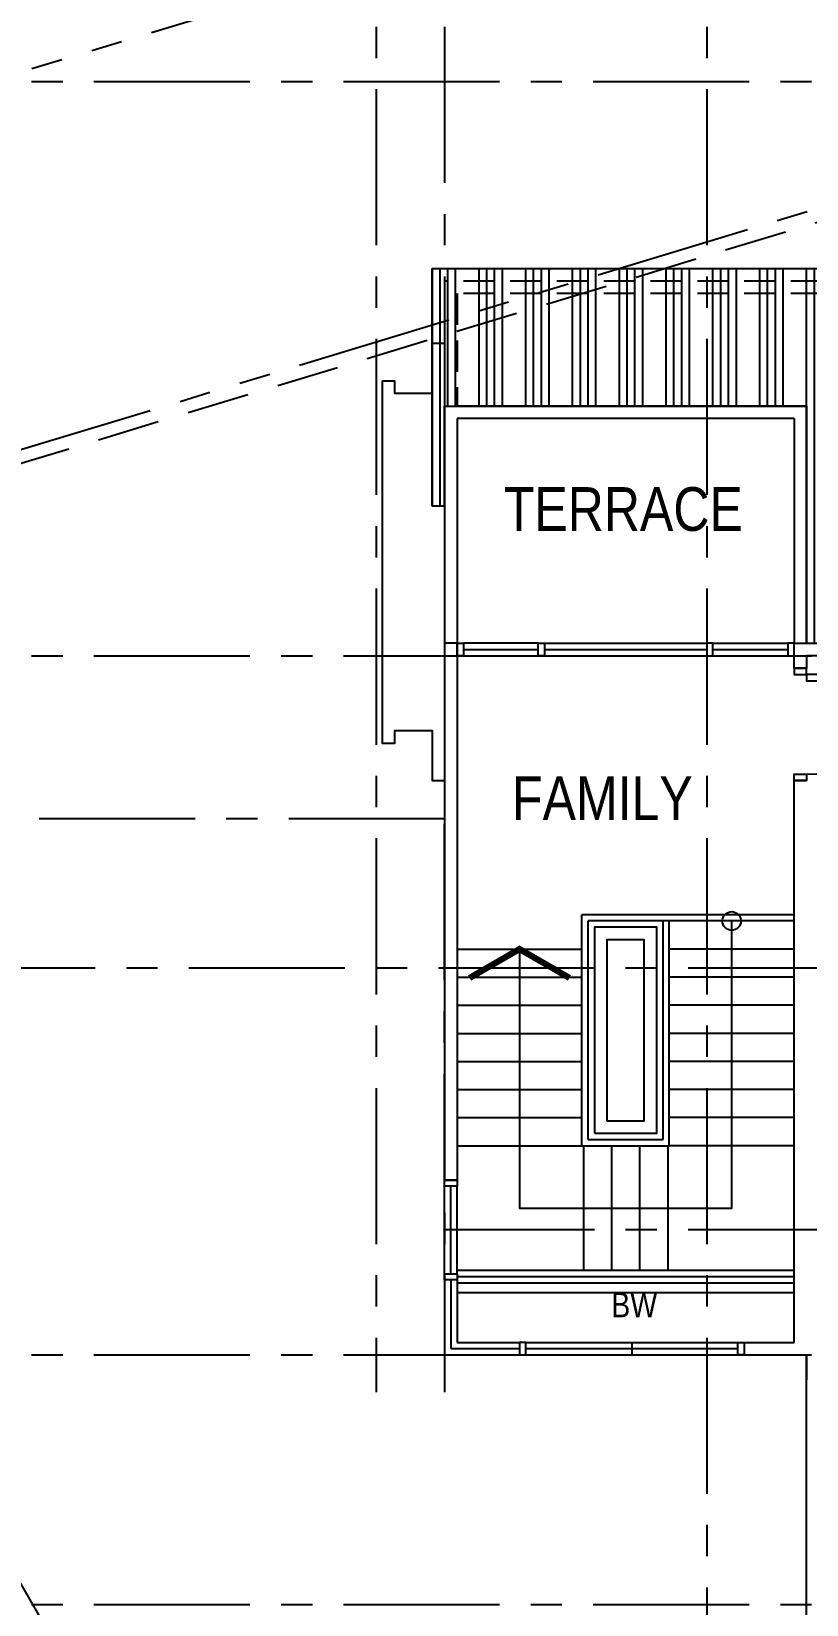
# Model space of a CAD drawing. Extents: x -202 to 81900, y 0 to 57000.
# Drawn here: x 13289 to 19500, y 31961 to 44561 of the extents above; entities that cross this region are included whole.
import ezdxf
from ezdxf.enums import TextEntityAlignment as Align

# ---------------------------------------------------------------- set-up
doc = ezdxf.new("R2010")
doc.units = 0
doc.header["$LTSCALE"] = 1000
doc.header["$MEASUREMENT"] = 0
for name, pattern in [('CENTER', [2, 1.25, -0.25, 0.25, -0.25]), ('DASHED', [0.75, 0.5, -0.25]), ('HIDDEN', [0.375, 0.25, -0.125]), ('PHANTOM', [2.5, 1.25, -0.25, 0.25, -0.25, 0.25, -0.25])]:
    doc.linetypes.add(name, pattern=pattern)
doc.layers.get('0').update_dxf_attribs({"linetype": 'CONTINUOUS'})
for name, color, linetype in [('A-_ANOTGRID_E-', 8, 'CENTER'), ('A-_ANOTSYBL_E-', 7, 'CONTINUOUS'), ('A-_DOOR----_E-', 7, 'CONTINUOUS'), ('A-_ROOF----_E-', 5, 'CONTINUOUS'), ('A-_ROOF----_H-', 8, 'CONTINUOUS'), ('A-_SANIFIXR_E-', 7, 'CONTINUOUS'), ('A-_SITEBNRY_E-', 1, 'PHANTOM'), ('A-_SITESTBK_E-', 1, 'DASHED'), ('A-_SPAC----_E-', 7, 'CONTINUOUS'), ('A-_STRC----_E-', 7, 'CONTINUOUS'), ('A-_WALL----_E-', 1, 'CONTINUOUS'), ('A-_WALLPARP_E-', 7, 'CONTINUOUS'), ('A-_WIND----_E-', 7, 'CONTINUOUS')]:
    doc.layers.add(name, color=color, linetype=linetype)
doc.styles.add('ARIAL-NARROW', font='ARIALN.TTF')

# ---------------------------------------------------------------- blocks, each defined once
blk = doc.blocks.new('DR900')
at = {"layer": 'A-_DOOR----_E-'}
for points in [[(50, 100), (100, 100), (100, 900), (50, 900)], [(0, 0), (50, 0), (50, 100), (0, 100)], [(900, 0), (850, 0), (850, 100), (900, 100)]]:
    blk.add_lwpolyline(points, close=True, dxfattribs=at)
blk.add_arc((50, 100), 800, 0, 90, dxfattribs=at)

msp = doc.modelspace()

# ---------------------------------------------------------------- hatches: boundary and pattern name
at = {"layer": 'A-_ROOF----_H-'}
h = msp.add_hatch(dxfattribs=at)
h.set_pattern_fill('ANSI34', color=256, scale=500, angle=45, style=0)
h.paths.add_polyline_path([(19899.97, 43761.38), (19899.97, 42661.38), (16499.97, 42661.38), (16499.97, 40761.39), (16599.97, 40761.39), (16599.97, 41561.38), (19499.97, 41561.38), (19499.97, 39661.37), (19999.97, 39661.37), (19999.97, 41561.38), (22899.97, 41561.38), (22899.97, 42161.38), (27249.97, 42161.38), (27249.97, 42011.38), (27549.97, 42311.38), (27549.97, 42161.38), (29199.97, 42161.38), (29199.97, 44261.38), (25499.97, 44261.38), (25499.97, 43761.38)])
h.paths.add_polyline_path([(35699.97, 43161.38), (35699.97, 43661.38), (38599.97, 43661.38), (38599.97, 43161.38), (39099.97, 43161.38), (39099.97, 43661.38), (41899.97, 43661.38), (41899.97, 44761.38), (33099.97, 44761.38), (33099.97, 45261.38), (29399.97, 45261.38), (29399.97, 43161.38), (31049.97, 43161.38), (31049.97, 43311.38), (31349.97, 43011.38), (31349.97, 43161.38)])
h.paths.add_polyline_path([(48299.97, 43161.38), (52649.97, 43161.38), (52649.97, 43011.38), (52949.97, 43311.38), (52949.97, 43161.38), (54799.97, 43161.38), (54799.97, 45261.38), (50899.97, 45261.38), (50899.97, 44761.38), (42099.97, 44761.38), (42099.97, 43661.38), (44899.97, 43661.38), (44899.97, 43161.38), (45399.97, 43161.38), (45399.97, 43661.38), (48299.97, 43661.38)])
h.paths.add_polyline_path([(56799.96, 32061.38), (52599.97, 32061.38), (52599.97, 30461.38), (58149.97, 30461.38), (58149.97, 30611.38), (58449.97, 30311.38), (58449.97, 30461.38), (60899.97, 30461.38), (60899.97, 31061.38), (57799.97, 31061.38), (57799.97, 30961.37), (56799.96, 30961.35)])
h.paths.add_polyline_path([(47599.97, 23261.38), (47599.97, 21261.38), (54599.97, 21261.38), (54599.97, 23261.38), (51249.97, 23261.38), (51249.97, 23411.38), (50949.97, 23111.38), (50949.97, 23261.38)])
h.paths.add_polyline_path([(32099.97, 23261.38), (28749.97, 23261.38), (28749.97, 23111.38), (28449.97, 23411.38), (28449.97, 23261.38), (25099.97, 23261.38), (25099.97, 21261.38), (32099.97, 21261.38)])

# ---------------------------------------------------------------- linework, layer by layer
msp.add_line((16699.97, 34461.37), (19399.97, 34461.37))
at = {"layer": 'A-_ANOTGRID_E-'}
for p, q in [((16600, 54598.55), (16600, 33661.37)), ((5790, 44161.38), (68200, 44161.38)), ((5790, 39561.37), (68200, 39561.37)), ((4550, 37061.37), (68200, 37061.37)), ((5790, 33961.37), (68200, 33961.37)), ((5790, 31961.37), (68200, 31961.37))]:
    msp.add_line(p, q, dxfattribs=at)
for points in [[(15550, 54598.55), (15550, 54098.55), (16050, 54098.55), (16050, 33661.37)], [(18199.97, 54598.55), (18199.97, 54098.55), (18699.97, 54098.55), (18699.97, 20761.37)]]:
    msp.add_lwpolyline(points, dxfattribs=at)
at = {"layer": 'A-_ANOTSYBL_E-', "linetype": 'CENTER'}
msp.add_lwpolyline([(59800.01, 34961.37), (16600, 34961.37), (16600, 38255.03), (4350, 38255.03)], dxfattribs=at)
at = {"layer": 'A-_ROOF----_E-'}
msp.add_lwpolyline([(19899.97, 43761.38), (19899.97, 42661.38), (16499.97, 42661.38), (16499.97, 40761.39), (16599.97, 40761.39), (16599.97, 41561.38), (19499.97, 41561.38), (19499.97, 39661.37), (19999.97, 39661.37), (19999.97, 41561.38), (22899.97, 41561.38), (22899.97, 42161.38), (27249.97, 42161.38), (27249.97, 42011.38), (27549.97, 42311.38), (27549.97, 42161.38), (29199.97, 42161.38), (29199.97, 44261.38), (25499.97, 44261.38), (25499.97, 43761.38), (19899.97, 43761.38)], dxfattribs=at)
at = {"layer": 'A-_SANIFIXR_E-'}
for p, q in [((19499.97, 33961.38), (19499.97, 33761.37)), ((19499.98, 31861.39), (19499.98, 33961.39))]:
    msp.add_line(p, q, dxfattribs=at)
at = {"layer": 'A-_SITEBNRY_E-', "color": 8}
msp.add_line((10651.71, 40439.54), (52325.62, 53057.29), dxfattribs=at)
at = {"layer": 'A-_SITEBNRY_E-'}
msp.add_lwpolyline([(6162.39, 29326.98), (-107.02, 40210.29), (50759.07, 55598.55), (69500, 27179.74)], dxfattribs=at)
at = {"layer": 'A-_SITESTBK_E-'}
msp.add_lwpolyline([(47429.4, 21865.01), (18599.97, 22761.37), (8801.43, 39771.04), (49486.31, 52079.23), (69451.7, 21803.63), (61424.43, 22761.37), (47429.4, 21865.01)], close=True, dxfattribs=at)
at = {"layer": 'A-_STRC----_E-'}
for p, q in [((19399.99, 37486.39), (17699.99, 37486.39)), ((17699.99, 35636.39), (17699.99, 37486.39)), ((17749.99, 35686.39), (17749.99, 37436.39)), ((19399.99, 37436.39), (17749.99, 37436.39)), ((18349.99, 35686.39), (18349.99, 37436.39)), ((18399.99, 35636.39), (18399.99, 37436.39)), ((16699.99, 37211.39), (17699.99, 37211.39)), ((19399.99, 37211.39), (18399.99, 37211.39)), ((16699.99, 36986.39), (17699.99, 36986.39)), ((19399.99, 36986.39), (18399.99, 36986.39)), ((16699.99, 36761.39), (17699.99, 36761.39)), ((19399.99, 36761.39), (18399.99, 36761.39)), ((16699.99, 36536.39), (17699.99, 36536.39)), ((19399.99, 36536.39), (18399.99, 36536.39)), ((16699.99, 36311.39), (17699.99, 36311.39)), ((19399.99, 36311.39), (18399.99, 36311.39)), ((16699.99, 36086.39), (17699.99, 36086.39)), ((19399.99, 36086.39), (18399.99, 36086.39)), ((16699.99, 35861.39), (17699.99, 35861.39)), ((19399.99, 35861.39), (18399.99, 35861.39)), ((17749.99, 35686.39), (18349.99, 35686.39)), ((16699.99, 35636.39), (17699.99, 35636.39)), ((17699.99, 35636.39), (18399.99, 35636.39)), ((17712.49, 35636.37), (17712.49, 34636.39)), ((17937.49, 35636.37), (17937.49, 34636.39)), ((18162.49, 35636.37), (18162.49, 34636.39)), ((18387.49, 35636.37), (18387.49, 34636.39)), ((19399.99, 35636.39), (18399.99, 35636.39))]:
    msp.add_line(p, q, dxfattribs=at)
at = {"layer": 'A-_STRC----_E-', "color": 8}
msp.add_lwpolyline([(17199.99, 37211.39), (17199.99, 35136.39), (18899.99, 35136.39), (18899.99, 37436.39)], dxfattribs=at)
at = {"layer": 'A-_STRC----_E-', "const_width": 50}
msp.add_lwpolyline([(17599.99, 36980.47), (17199.99, 37211.41), (16799.99, 36980.47)], dxfattribs=at)
at = {"layer": 'A-_STRC----_E-'}
msp.add_circle((18899.99, 37436.39), 75, dxfattribs=at)
at = {"layer": 'A-_WALL----_E-'}
for p, q in [((16699.97, 39661.39), (16599.97, 39661.39)), ((16599.99, 39661.39), (16599.99, 35361.37)), ((16699.97, 39661.39), (16699.97, 39661.39)), ((16699.99, 39661.39), (16699.99, 35361.37)), ((19399.97, 39661.39), (20099.97, 39661.39)), ((19399.97, 39461.35), (19399.97, 39661.39)), ((19499.97, 39461.35), (19399.97, 39461.35)), ((19399.97, 39461.35), (19499.97, 39461.35)), ((20099.97, 39561.36), (19499.97, 39561.35)), ((19499.97, 39561.35), (19499.97, 39461.35)), ((19499.97, 38561.35), (19399.97, 38561.35)), ((19399.97, 38561.35), (19499.97, 38561.35)), ((19399.99, 34061.38), (19399.99, 38561.35)), ((16699.97, 35361.37), (16599.97, 35361.37)), ((16599.97, 35361.37), (16699.99, 35361.37)), ((18999.97, 34061.38), (19399.99, 34061.38)), ((18999.97, 34061.38), (18999.98, 33961.37)), ((18999.97, 33961.38), (19499.99, 33961.38))]:
    msp.add_line(p, q, dxfattribs=at)
at = {"layer": 'A-_WALL----_E-', "color": 8, "linetype": 'HIDDEN'}
for points in [[(19999.97, 42561.38), (16599.97, 42561.38), (16599.97, 41561.38)], [(19999.97, 42461.38), (16699.97, 42461.38), (16699.97, 41561.38)]]:
    msp.add_lwpolyline(points, dxfattribs=at)
at = {"layer": 'A-_WALL----_E-'}
for points in [[(17799.99, 35736.39), (18299.99, 35736.39), (18299.99, 37386.39), (17799.99, 37386.39)], [(17899.99, 35836.39), (18199.99, 35836.39), (18199.99, 37286.39), (17899.99, 37286.39)]]:
    msp.add_lwpolyline(points, close=True, dxfattribs=at)
at = {"layer": 'A-_WALLPARP_E-'}
for p, q in [((16599.97, 41561.38), (16599.97, 39661.39)), ((19499.97, 41561.38), (16699.97, 41561.38)), ((19399.97, 41461.38), (16699.97, 41461.38)), ((16699.97, 41461.38), (16699.97, 39661.39)), ((19399.97, 41461.38), (19399.97, 39661.37))]:
    msp.add_line(p, q, dxfattribs=at)
msp.add_lwpolyline([(16599.97, 42061.38), (16499.97, 42061.38), (16499.97, 41661.38), (16199.97, 41661.38), (16199.97, 41761.37), (16099.97, 41761.37), (16099.97, 38861.37), (16199.97, 38861.37), (16199.97, 38961.36), (16499.97, 38961.36), (16499.97, 38561.37), (16599.97, 38561.37)], dxfattribs=at)
at = {"layer": 'A-_WIND----_E-'}
for p, q in [((17349.97, 39661.39), (16749.97, 39661.39)), ((16749.97, 39611.39), (17349.97, 39611.39)), ((17399.97, 39661.4), (18699.97, 39661.39)), ((17399.97, 39611.4), (18699.97, 39611.39)), ((18749.97, 39661.39), (19349.97, 39661.39)), ((18749.97, 39611.39), (19349.97, 39611.39)), ((16749.97, 39561.39), (17349.97, 39561.39)), ((17399.97, 39561.4), (18699.97, 39561.39)), ((18749.97, 39561.39), (19349.97, 39561.39)), ((16599.97, 34611.37), (16599.97, 35311.37)), ((16649.97, 34611.37), (16649.97, 35311.37)), ((16699.97, 34611.37), (16699.97, 35311.37)), ((16599.97, 34561.37), (16599.97, 33961.37)), ((16649.97, 34561.37), (16649.97, 34011.37)), ((19399.97, 34636.39), (16699.97, 34636.39)), ((19399.97, 34586.39), (16699.97, 34586.39)), ((16699.97, 34561.37), (16699.97, 34061.37)), ((19399.97, 34536.39), (16699.97, 34536.39)), ((16699.97, 34061.37), (17199.97, 34061.37)), ((17249.97, 34061.37), (18949.97, 34061.37)), ((18099.97, 34061.37), (18099.97, 33961.37)), ((16599.97, 33961.37), (17199.97, 33961.37)), ((16649.97, 34011.37), (17199.97, 34011.37)), ((17249.97, 34011.37), (18949.97, 34011.37)), ((17249.97, 33961.37), (18949.97, 33961.37))]:
    msp.add_line(p, q, dxfattribs=at)
for points in [[(16749.97, 39561.39), (16699.97, 39561.39), (16699.97, 39661.39), (16749.97, 39661.39)], [(17399.97, 39561.39), (17349.97, 39561.39), (17349.97, 39661.39), (17399.97, 39661.39)], [(18699.97, 39561.39), (18749.97, 39561.39), (18749.97, 39661.39), (18699.97, 39661.39)], [(19349.97, 39561.39), (19399.97, 39561.39), (19399.97, 39661.39), (19349.97, 39661.39)], [(16699.97, 35361.37), (16699.97, 35311.37), (16599.97, 35311.37), (16599.97, 35361.37)], [(16699.97, 34611.37), (16699.97, 34561.37), (16599.97, 34561.37), (16599.97, 34611.37)], [(17249.97, 34061.37), (17199.97, 34061.37), (17199.97, 33961.37), (17249.97, 33961.37)], [(18949.97, 34061.37), (18999.97, 34061.37), (18999.97, 33961.37), (18949.97, 33961.37)]]:
    msp.add_lwpolyline(points, close=True, dxfattribs=at)

# ---------------------------------------------------------------- block references
at = {"layer": 'A-_DOOR----_E-', "rotation": 270}
msp.add_blockref('DR900', (19399.97, 39461.35), dxfattribs=at)

# ---------------------------------------------------------------- texts
at = {"layer": 'A-_SPAC----_E-', "style": 'ARIAL-NARROW'}
for s, height, p in [('TERRACE', 350, (18031.49, 40561.39)), ('FAMILY', 350, (17864.01, 38245.05)), ('BW', 200, (18118.94, 34261.37))]:
    msp.add_text(s, height=height, dxfattribs=at).set_placement(p, align=Align.CENTER)

doc.saveas('drawing.dxf')
